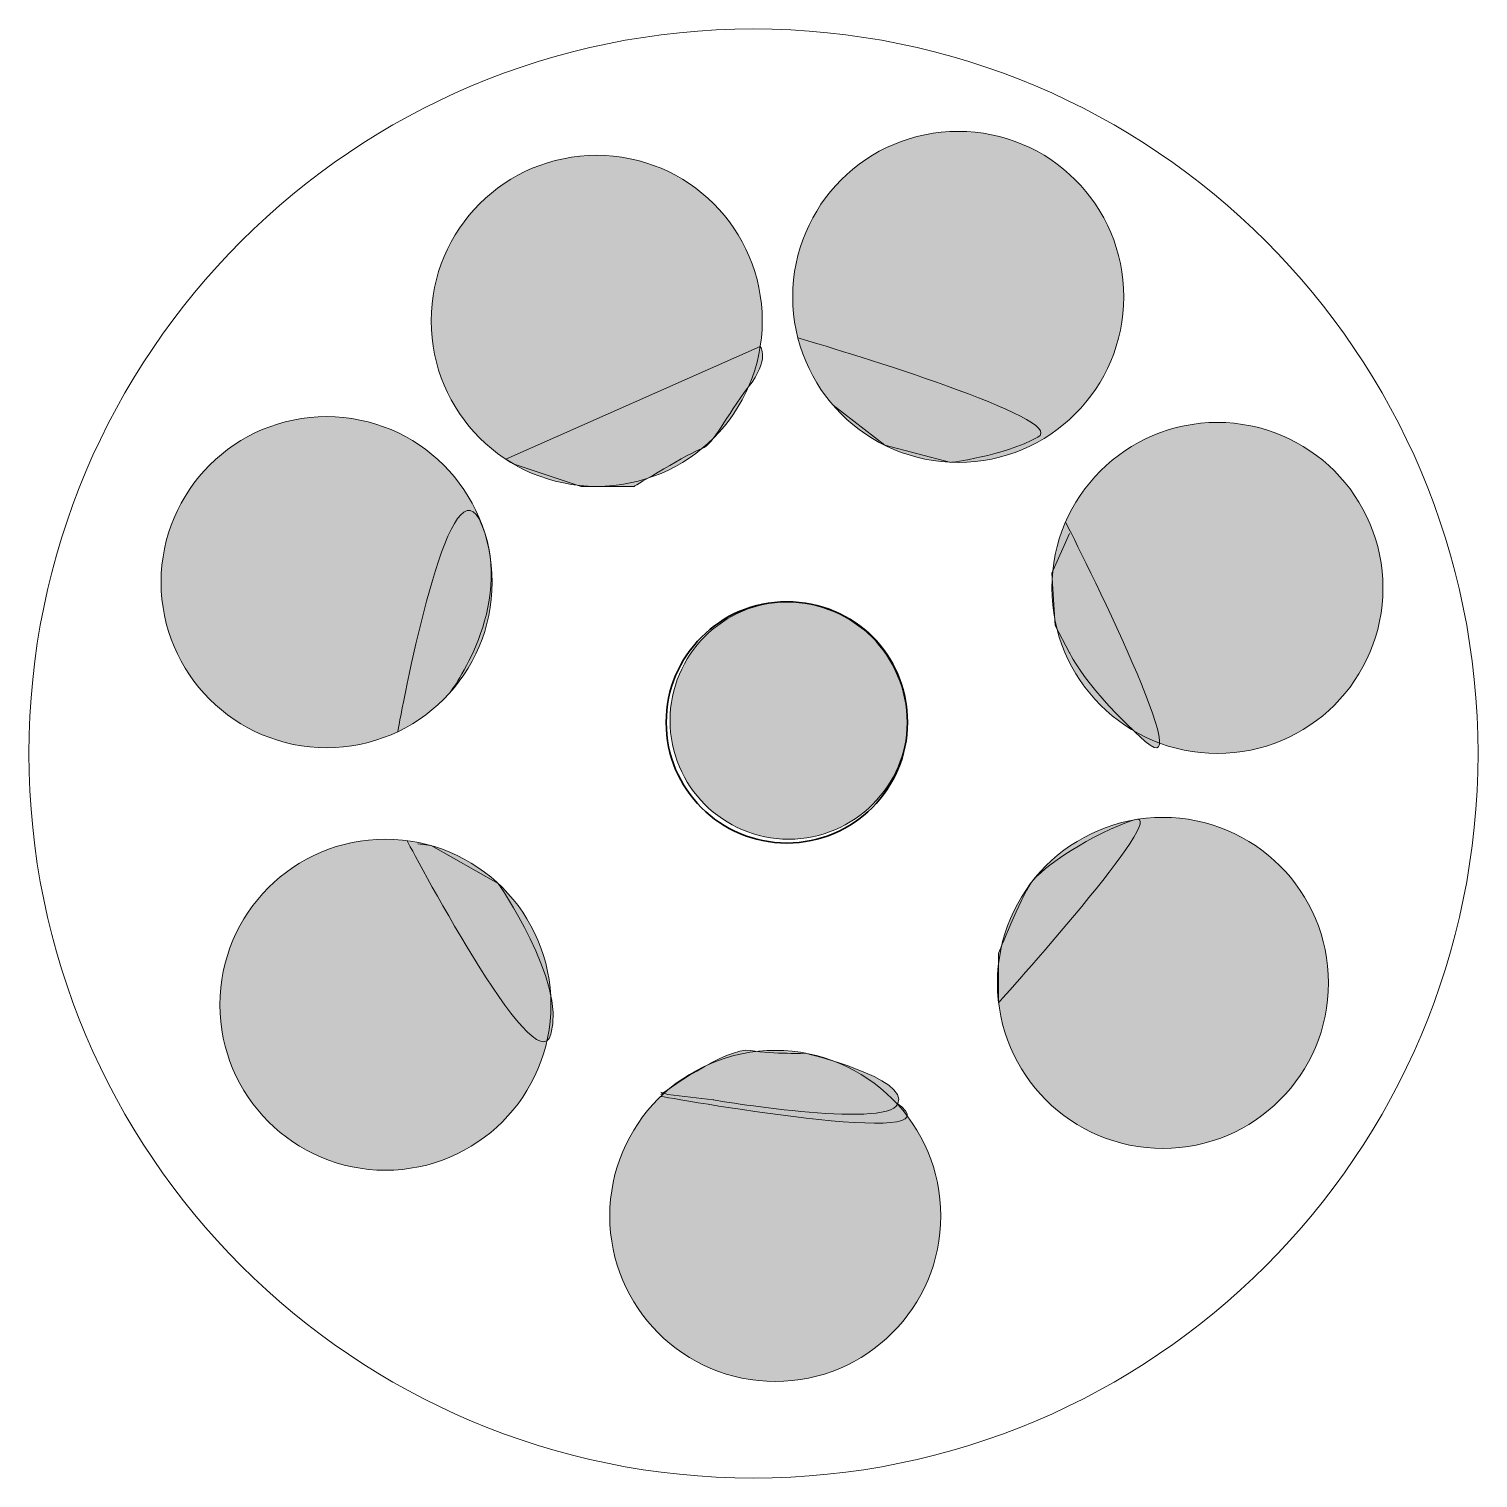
# Model space of a CAD drawing. Header units: inches. Extents: x 260.6 to 302.2, y -422.3 to -380.8.
import ezdxf

# ---------------------------------------------------------------- set-up
doc = ezdxf.new("R2010")
doc.units = ezdxf.units.IN
doc.header["$MEASUREMENT"] = 0
doc.layers.add('Layer 1', color=7, linetype='Continuous')

# ---------------------------------------------------------------- blocks, each defined once
blk = doc.blocks.new('block 5')
at = {"layer": 'Layer 1', "true_color": 0xd3cdd0}
h = blk.add_hatch(color=254, dxfattribs=at)
h.dxf.hatch_style = 2
edge = h.paths.add_edge_path()
edge.add_spline(control_points=[(292.011, -388.454), (292.011, -391.077), (289.884, -393.204), (287.261, -393.204), (284.637, -393.204), (282.511, -391.077), (282.511, -388.454), (282.511, -385.831), (284.637, -383.704), (287.261, -383.704), (289.884, -383.704), (292.011, -385.831), (292.011, -388.454)], knot_values=[0, 0, 0, 0, 1, 1, 1, 2, 2, 2, 3, 3, 3, 4, 4, 4, 4], degree=3, periodic=1)
h = blk.add_hatch(color=254, dxfattribs=at)
h.dxf.hatch_style = 2
edge = h.paths.add_edge_path()
edge.add_spline(control_points=[(281.636, -389.142), (281.636, -391.765), (279.509, -393.892), (276.886, -393.892), (274.262, -393.892), (272.136, -391.765), (272.136, -389.142), (272.136, -386.518), (274.262, -384.392), (276.886, -384.392), (279.509, -384.392), (281.636, -386.518), (281.636, -389.142)], knot_values=[0, 0, 0, 0, 1, 1, 1, 2, 2, 2, 3, 3, 3, 4, 4, 4, 4], degree=3, periodic=1)
h = blk.add_hatch(color=254, dxfattribs=at)
h.dxf.hatch_style = 2
edge = h.paths.add_edge_path()
edge.add_spline(control_points=[(273.886, -396.642), (273.886, -399.265), (271.759, -401.392), (269.136, -401.392), (266.512, -401.392), (264.386, -399.265), (264.386, -396.642), (264.386, -394.018), (266.512, -391.892), (269.136, -391.892), (271.759, -391.892), (273.886, -394.018), (273.886, -396.642)], knot_values=[0, 0, 0, 0, 1, 1, 1, 2, 2, 2, 3, 3, 3, 4, 4, 4, 4], degree=3, periodic=1)
h = blk.add_hatch(color=254, dxfattribs=at)
h.dxf.hatch_style = 2
edge = h.paths.add_edge_path()
edge.add_spline(control_points=[(299.448, -396.808), (299.448, -399.432), (297.322, -401.558), (294.698, -401.558), (292.075, -401.558), (289.948, -399.432), (289.948, -396.808), (289.948, -394.185), (292.075, -392.058), (294.698, -392.058), (297.322, -392.058), (299.448, -394.185), (299.448, -396.808)], knot_values=[0, 0, 0, 0, 1, 1, 1, 2, 2, 2, 3, 3, 3, 4, 4, 4, 4], degree=3, periodic=1)
h = blk.add_hatch(color=254, dxfattribs=at)
h.dxf.hatch_style = 2
edge = h.paths.add_edge_path()
edge.add_spline(control_points=[(297.886, -408.142), (297.886, -410.765), (295.759, -412.892), (293.136, -412.892), (290.512, -412.892), (288.386, -410.765), (288.386, -408.142), (288.386, -405.518), (290.512, -403.392), (293.136, -403.392), (295.759, -403.392), (297.886, -405.518), (297.886, -408.142)], knot_values=[0, 0, 0, 0, 1, 1, 1, 2, 2, 2, 3, 3, 3, 4, 4, 4, 4], degree=3, periodic=1)
h = blk.add_hatch(color=254, dxfattribs=at)
h.dxf.hatch_style = 2
edge = h.paths.add_edge_path()
edge.add_spline(control_points=[(275.573, -408.767), (275.573, -411.39), (273.447, -413.517), (270.823, -413.517), (268.2, -413.517), (266.073, -411.39), (266.073, -408.767), (266.073, -406.143), (268.2, -404.017), (270.823, -404.017), (273.447, -404.017), (275.573, -406.143), (275.573, -408.767)], knot_values=[0, 0, 0, 0, 1, 1, 1, 2, 2, 2, 3, 3, 3, 4, 4, 4, 4], degree=3, periodic=1)
h = blk.add_hatch(color=254, dxfattribs=at)
h.dxf.hatch_style = 2
edge = h.paths.add_edge_path()
edge.add_spline(control_points=[(286.761, -414.829), (286.761, -417.452), (284.634, -419.579), (282.011, -419.579), (279.387, -419.579), (277.261, -417.452), (277.261, -414.829), (277.261, -412.206), (279.387, -410.079), (282.011, -410.079), (284.634, -410.079), (286.761, -412.206), (286.761, -414.829)], knot_values=[0, 0, 0, 0, 1, 1, 1, 2, 2, 2, 3, 3, 3, 4, 4, 4, 4], degree=3, periodic=1)
at = {"layer": 'Layer 1', "lineweight": 0}
for points in [[(302.177, -401.558), (302.177, -413.041), (292.869, -422.35), (281.386, -422.35), (269.903, -422.35), (260.594, -413.041), (260.594, -401.558), (260.594, -390.075), (269.903, -380.767), (281.386, -380.767), (292.869, -380.767), (302.177, -390.075), (302.177, -401.558)], [(292.011, -388.454), (292.011, -391.077), (289.884, -393.204), (287.261, -393.204), (284.637, -393.204), (282.511, -391.077), (282.511, -388.454), (282.511, -385.831), (284.637, -383.704), (287.261, -383.704), (289.884, -383.704), (292.011, -385.831), (292.011, -388.454)], [(281.636, -389.142), (281.636, -391.765), (279.509, -393.892), (276.886, -393.892), (274.262, -393.892), (272.136, -391.765), (272.136, -389.142), (272.136, -386.518), (274.262, -384.392), (276.886, -384.392), (279.509, -384.392), (281.636, -386.518), (281.636, -389.142)], [(273.886, -396.642), (273.886, -399.265), (271.759, -401.392), (269.136, -401.392), (266.512, -401.392), (264.386, -399.265), (264.386, -396.642), (264.386, -394.018), (266.512, -391.892), (269.136, -391.892), (271.759, -391.892), (273.886, -394.018), (273.886, -396.642)], [(299.448, -396.808), (299.448, -399.432), (297.322, -401.558), (294.698, -401.558), (292.075, -401.558), (289.948, -399.432), (289.948, -396.808), (289.948, -394.185), (292.075, -392.058), (294.698, -392.058), (297.322, -392.058), (299.448, -394.185), (299.448, -396.808)], [(297.886, -408.142), (297.886, -410.765), (295.759, -412.892), (293.136, -412.892), (290.512, -412.892), (288.386, -410.765), (288.386, -408.142), (288.386, -405.518), (290.512, -403.392), (293.136, -403.392), (295.759, -403.392), (297.886, -405.518), (297.886, -408.142)], [(275.573, -408.767), (275.573, -411.39), (273.447, -413.517), (270.823, -413.517), (268.2, -413.517), (266.073, -411.39), (266.073, -408.767), (266.073, -406.143), (268.2, -404.017), (270.823, -404.017), (273.447, -404.017), (275.573, -406.143), (275.573, -408.767)], [(286.761, -414.829), (286.761, -417.452), (284.634, -419.579), (282.011, -419.579), (279.387, -419.579), (277.261, -417.452), (277.261, -414.829), (277.261, -412.206), (279.387, -410.079), (282.011, -410.079), (284.634, -410.079), (286.761, -412.206), (286.761, -414.829)]]:
    blk.add_open_spline(points, degree=3, knots=[0, 0, 0, 0, 1, 1, 1, 2, 2, 2, 3, 3, 3, 4, 4, 4, 4], dxfattribs=at)
blk = doc.blocks.new('block 4')
at = {"layer": 'Layer 1', "true_color": 0xffffff}
h = blk.add_hatch(color=7, dxfattribs=at)
h.dxf.hatch_style = 2
edge = h.paths.add_edge_path()
edge.add_spline(control_points=[(282.658, -389.63), (282.658, -389.63), (282.716, -389.647), (282.822, -389.678), (283.95, -390.012), (290.47, -391.978), (289.547, -392.48), (288.538, -393.03), (287.047, -393.204), (287.047, -393.204), (287.047, -393.204), (285.151, -392.71), (285.151, -392.71), (285.151, -392.71), (283.67, -391.562), (283.67, -391.562)], knot_values=[0, 0, 0, 0, 1, 1, 1, 2, 2, 2, 3, 3, 3, 4, 4, 4, 5, 5, 5, 5], degree=3, periodic=0)
edge.add_line((283.67, -391.562), (282.658, -389.63))
at = {"layer": 'Layer 1', "true_color": 0x020202}
h = blk.add_hatch(color=18, dxfattribs=at)
h.dxf.hatch_style = 2
edge = h.paths.add_edge_path()
edge.add_spline(control_points=[(274.282, -393.114), (274.282, -393.114), (281.579, -389.878), (281.579, -389.878), (281.579, -389.878), (281.874, -390.234), (281.236, -391.05), (280.599, -391.866), (280.234, -392.698), (279.909, -392.805), (279.583, -392.912), (277.964, -393.892), (277.964, -393.892), (277.964, -393.892), (276.443, -393.892), (276.443, -393.892), (276.443, -393.892), (274.514, -393.257), (274.514, -393.257), (274.514, -393.257), (274.282, -393.114), (274.282, -393.114)], knot_values=[0, 0, 0, 0, 1, 1, 1, 2, 2, 2, 3, 3, 3, 4, 4, 4, 5, 5, 5, 6, 6, 6, 7, 7, 7, 7], degree=3, periodic=1)
at = {"layer": 'Layer 1', "true_color": 0xffffff}
h = blk.add_hatch(color=7, dxfattribs=at)
h.dxf.hatch_style = 2
edge = h.paths.add_edge_path()
edge.add_spline(control_points=[(271.178, -400.929), (271.178, -400.929), (271.191, -400.857), (271.215, -400.727), (271.449, -399.472), (272.739, -392.863), (273.594, -395.004), (274.537, -397.366), (272.684, -399.795), (272.684, -399.795)], knot_values=[0, 0, 0, 0, 1, 1, 1, 2, 2, 2, 3, 3, 3, 3], degree=3, periodic=0)
edge.add_line((272.684, -399.795), (271.178, -400.929))
h = blk.add_hatch(color=7, dxfattribs=at)
h.dxf.hatch_style = 2
edge = h.paths.add_edge_path()
edge.add_spline(control_points=[(290.341, -394.916), (290.341, -394.916), (294.297, -402.684), (292.63, -401.211), (290.964, -399.738), (290.453, -398.669), (290.453, -398.669), (290.453, -398.669), (290.043, -397.888), (290.043, -397.888), (290.043, -397.888), (289.948, -396.379), (289.948, -396.379), (289.948, -396.379), (290.453, -395.245), (290.453, -395.245)], knot_values=[0, 0, 0, 0, 1, 1, 1, 2, 2, 2, 3, 3, 3, 4, 4, 4, 5, 5, 5, 5], degree=3, periodic=0)
edge.add_line((290.453, -395.245), (290.341, -394.916))
h = blk.add_hatch(color=7, dxfattribs=at)
h.dxf.hatch_style = 2
edge = h.paths.add_edge_path()
edge.add_spline(control_points=[(285.803, -400.61), (285.803, -402.492), (284.278, -404.017), (282.397, -404.017), (280.516, -404.017), (278.991, -402.492), (278.991, -400.61), (278.991, -398.729), (280.516, -397.204), (282.397, -397.204), (284.278, -397.204), (285.803, -398.729), (285.803, -400.61)], knot_values=[0, 0, 0, 0, 1, 1, 1, 2, 2, 2, 3, 3, 3, 4, 4, 4, 4], degree=3, periodic=1)
h = blk.add_hatch(color=7, dxfattribs=at)
h.dxf.hatch_style = 2
edge = h.paths.add_edge_path()
edge.add_spline(control_points=[(288.42, -408.708), (288.42, -408.708), (293.484, -403.095), (292.31, -403.464), (291.137, -403.832), (289.639, -404.842), (289.346, -405.278), (289.053, -405.713), (288.42, -407.287), (288.42, -407.287), (288.42, -407.287), (288.42, -408.708), (288.42, -408.708)], knot_values=[0, 0, 0, 0, 1, 1, 1, 2, 2, 2, 3, 3, 3, 4, 4, 4, 4], degree=3, periodic=1)
h = blk.add_hatch(color=7, dxfattribs=at)
h.dxf.hatch_style = 2
edge = h.paths.add_edge_path()
edge.add_spline(control_points=[(271.446, -404.059), (271.446, -404.059), (275.141, -411.147), (275.573, -409.616), (276.005, -408.084), (274.059, -405.289), (274.059, -405.289), (274.059, -405.289), (272.136, -404.202), (272.136, -404.202), (272.136, -404.202), (271.755, -404.147), (271.755, -404.147)], knot_values=[0, 0, 0, 0, 1, 1, 1, 2, 2, 2, 3, 3, 3, 4, 4, 4, 4], degree=3, periodic=0)
edge.add_line((271.755, -404.147), (271.446, -404.059))
h = blk.add_hatch(color=7, dxfattribs=at)
h.dxf.hatch_style = 2
edge = h.paths.add_edge_path()
edge.add_spline(control_points=[(278.727, -411.346), (278.727, -411.346), (280.618, -409.965), (281.3, -410.079), (281.983, -410.193), (282.886, -410.16), (282.886, -410.16), (282.886, -410.16), (285.884, -410.882), (285.528, -411.614), (285.171, -412.346), (280.23, -411.499), (280.23, -411.499), (280.23, -411.499), (278.924, -411.346), (278.924, -411.346), (278.924, -411.346), (278.727, -411.275), (278.727, -411.275)], knot_values=[0, 0, 0, 0, 1, 1, 1, 2, 2, 2, 3, 3, 3, 4, 4, 4, 5, 5, 5, 6, 6, 6, 6], degree=3, periodic=0)
edge.add_line((278.727, -411.275), (278.727, -411.346))
h = blk.add_hatch(color=7, dxfattribs=at)
h.dxf.hatch_style = 2
edge = h.paths.add_edge_path()
edge.add_spline(control_points=[(278.727, -411.397), (278.727, -411.397), (287.609, -413.004), (285.471, -411.575)], knot_values=[0, 0, 0, 0, 1, 1, 1, 1], degree=3, periodic=0)
edge.add_line((285.471, -411.575), (278.727, -411.397))
at = {"layer": 'Layer 1', "lineweight": 0}
for points, knots in [([(282.658, -389.63), (282.658, -389.63), (282.716, -389.647), (282.822, -389.678), (283.95, -390.012), (290.47, -391.978), (289.547, -392.48), (288.538, -393.03), (287.047, -393.204), (287.047, -393.204), (287.047, -393.204), (285.151, -392.71), (285.151, -392.71), (285.151, -392.71), (283.67, -391.562), (283.67, -391.562)], [0, 0, 0, 0, 1, 1, 1, 2, 2, 2, 3, 3, 3, 4, 4, 4, 5, 5, 5, 5]), ([(274.282, -393.114), (274.282, -393.114), (281.579, -389.878), (281.579, -389.878), (281.579, -389.878), (281.874, -390.234), (281.236, -391.05), (280.599, -391.866), (280.234, -392.698), (279.909, -392.805), (279.583, -392.912), (277.964, -393.892), (277.964, -393.892), (277.964, -393.892), (276.443, -393.892), (276.443, -393.892), (276.443, -393.892), (274.514, -393.257), (274.514, -393.257), (274.514, -393.257), (274.282, -393.114), (274.282, -393.114)], [0, 0, 0, 0, 1, 1, 1, 2, 2, 2, 3, 3, 3, 4, 4, 4, 5, 5, 5, 6, 6, 6, 7, 7, 7, 7]), ([(271.178, -400.929), (271.178, -400.929), (271.191, -400.857), (271.215, -400.727), (271.449, -399.472), (272.739, -392.863), (273.594, -395.004), (274.537, -397.366), (272.684, -399.795), (272.684, -399.795)], [0, 0, 0, 0, 1, 1, 1, 2, 2, 2, 3, 3, 3, 3]), ([(290.341, -394.916), (290.341, -394.916), (294.297, -402.684), (292.63, -401.211), (290.964, -399.738), (290.453, -398.669), (290.453, -398.669), (290.453, -398.669), (290.043, -397.888), (290.043, -397.888), (290.043, -397.888), (289.948, -396.379), (289.948, -396.379), (289.948, -396.379), (290.453, -395.245), (290.453, -395.245)], [0, 0, 0, 0, 1, 1, 1, 2, 2, 2, 3, 3, 3, 4, 4, 4, 5, 5, 5, 5]), ([(285.803, -400.61), (285.803, -402.492), (284.278, -404.017), (282.397, -404.017), (280.516, -404.017), (278.991, -402.492), (278.991, -400.61), (278.991, -398.729), (280.516, -397.204), (282.397, -397.204), (284.278, -397.204), (285.803, -398.729), (285.803, -400.61)], [0, 0, 0, 0, 1, 1, 1, 2, 2, 2, 3, 3, 3, 4, 4, 4, 4]), ([(288.42, -408.708), (288.42, -408.708), (293.484, -403.095), (292.31, -403.464), (291.137, -403.832), (289.639, -404.842), (289.346, -405.278), (289.053, -405.713), (288.42, -407.287), (288.42, -407.287), (288.42, -407.287), (288.42, -408.708), (288.42, -408.708)], [0, 0, 0, 0, 1, 1, 1, 2, 2, 2, 3, 3, 3, 4, 4, 4, 4]), ([(271.446, -404.059), (271.446, -404.059), (275.141, -411.147), (275.573, -409.616), (276.005, -408.084), (274.059, -405.289), (274.059, -405.289), (274.059, -405.289), (272.136, -404.202), (272.136, -404.202), (272.136, -404.202), (271.755, -404.147), (271.755, -404.147)], [0, 0, 0, 0, 1, 1, 1, 2, 2, 2, 3, 3, 3, 4, 4, 4, 4]), ([(278.727, -411.346), (278.727, -411.346), (280.618, -409.965), (281.3, -410.079), (281.983, -410.193), (282.886, -410.16), (282.886, -410.16), (282.886, -410.16), (285.884, -410.882), (285.528, -411.614), (285.171, -412.346), (280.23, -411.499), (280.23, -411.499), (280.23, -411.499), (278.924, -411.346), (278.924, -411.346), (278.924, -411.346), (278.727, -411.275), (278.727, -411.275)], [0, 0, 0, 0, 1, 1, 1, 2, 2, 2, 3, 3, 3, 4, 4, 4, 5, 5, 5, 6, 6, 6, 6])]:
    blk.add_open_spline(points, degree=3, knots=knots, dxfattribs=at)
at = {"layer": 'Layer 1', "color": 254, "lineweight": 35, "true_color": 0xd3cdd0}
blk.add_open_spline([(285.803, -400.666), (285.803, -402.577), (284.253, -404.127), (282.342, -404.127), (280.43, -404.127), (278.88, -402.577), (278.88, -400.666), (278.88, -398.754), (280.43, -397.204), (282.342, -397.204), (284.253, -397.204), (285.803, -398.754), (285.803, -400.666)], degree=3, knots=[0, 0, 0, 0, 1, 1, 1, 2, 2, 2, 3, 3, 3, 4, 4, 4, 4], dxfattribs=at)
at = {"layer": 'Layer 1', "lineweight": 0}
blk.add_open_spline([(278.727, -411.397), (278.727, -411.397), (287.609, -413.004), (285.471, -411.575)], degree=3, dxfattribs=at)
at = {"layer": 'Layer 1'}
blk.add_blockref('block 5', (0, 0), dxfattribs=at)
blk = doc.blocks.new('block 3')
at = {"layer": 'Layer 1'}
blk.add_blockref('block 4', (0, 0), dxfattribs=at)
blk = doc.blocks.new('block 2')
at = {"layer": 'Layer 1'}
blk.add_blockref('block 3', (0, 0), dxfattribs=at)

msp = doc.modelspace()

# ---------------------------------------------------------------- block references
at = {"layer": 'Layer 1'}
msp.add_blockref('block 2', (0, 0), dxfattribs=at)

doc.saveas('drawing.dxf')
